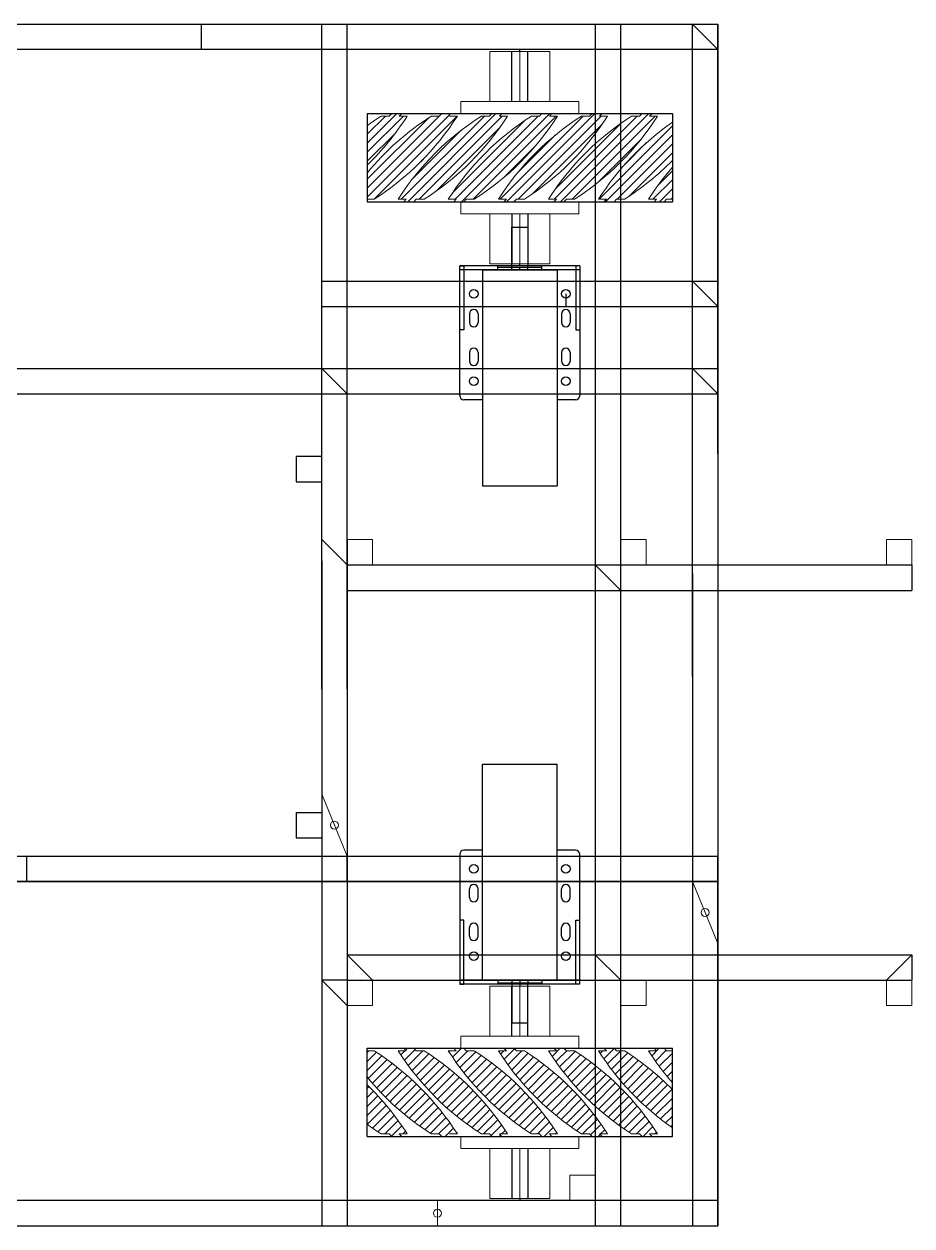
# Model space of a CAD drawing. Header units: millimetres. Extents: x -15418 to 43885, y -27590 to 23052.
# Drawn here: x 35397 to 35840, y 12879 to 13479 of the extents above; entities that cross this region are included whole.
import ezdxf

# ---------------------------------------------------------------- set-up
doc = ezdxf.new("R2010")
doc.units = ezdxf.units.MM
doc.header["$LTSCALE"] = 0.5
doc.layers.get('0').update_dxf_attribs({"lineweight": 5})
doc.layers.get('Defpoints').update_dxf_attribs({"color": 4})
for name, color, linetype in [('Layer1', 1, 'Continuous'), ('Layer2', 2, 'Continuous'), ('Layer3', 9, 'Continuous'), ('Layer4', 6, 'Continuous')]:
    doc.layers.add(name, color=color, linetype=linetype)
doc.layers.add('Layer5', color=51, linetype='Continuous', lineweight=5)
pattern_1 = [(45, (9061.6438, -3096.0292), (-2.24506403, 2.24506403), [])]
pattern_2 = [(45, (9061.6438, -3020.0805), (-2.24506403, 2.24506403), [])]

msp = doc.modelspace()

# ---------------------------------------------------------------- hatches: boundary and pattern name
at = {"layer": 'Layer5'}
h = msp.add_hatch(dxfattribs=at)
h.set_pattern_fill('ANSI31', color=256)
h.set_pattern_definition(pattern_1)
edge = h.paths.add_edge_path()
edge.add_line((35610.0781, 13434.4439), (35605.0781, 13434.4439))
edge.add_line((35605.0781, 13434.4439), (35603.8381, 13433.2039))
edge.add_line((35603.8381, 13433.2039), (35599.8381, 13433.2039))
edge.add_arc((35673.0495, 13318.4725), 136.1, 122.5424058, 140.6485407)
edge.add_line((35567.8073, 13404.7702), (35567.8073, 13391.6839))
edge.add_line((35567.8073, 13391.6839), (35571.3181, 13391.6839))
edge.add_arc((35497.8496, 13506.6724), 136.455, -57.4246642, -32.5753358)
edge.add_line((35612.8381, 13433.2039), (35608.8381, 13433.2039))
edge.add_line((35608.8381, 13433.2039), (35610.0781, 13434.4439))
edge = h.paths.add_edge_path()
edge.add_line((35585.0781, 13434.4439), (35580.0781, 13434.4439))
edge.add_line((35580.0781, 13434.4439), (35578.8381, 13433.2039))
edge.add_line((35578.8381, 13433.2039), (35574.8381, 13433.2039))
edge.add_arc((35648.0495, 13318.4725), 136.1, 122.5424058, 126.1273887)
edge.add_line((35567.8073, 13428.4016), (35567.8073, 13408.6775))
edge.add_arc((35472.8496, 13506.6724), 136.455, -45.9017964, -32.5753358)
edge.add_line((35587.8381, 13433.2039), (35583.8381, 13433.2039))
edge.add_line((35583.8381, 13433.2039), (35585.0781, 13434.4439))
h = msp.add_hatch(dxfattribs=at)
h.set_pattern_fill('ANSI31', color=256)
h.set_pattern_definition(pattern_1)
h.paths.add_polyline_path([(35720.2073, 13407.6167, 0.03656583), (35708.3181, 13391.6839), (35712.3181, 13391.6839), (35711.0781, 13390.4439), (35716.0781, 13390.4439), (35717.3181, 13391.6839), (35720.2073, 13391.6839)], flags=17)
edge = h.paths.add_edge_path()
edge.add_line((35586.0781, 13390.4439), (35591.0781, 13390.4439))
edge.add_line((35591.0781, 13390.4439), (35592.3181, 13391.6839))
edge.add_line((35592.3181, 13391.6839), (35596.3181, 13391.6839))
edge.add_arc((35522.8496, 13506.6724), 136.455, -57.4246642, -32.5753358)
edge.add_line((35637.8381, 13433.2039), (35633.8381, 13433.2039))
edge.add_line((35633.8381, 13433.2039), (35635.0781, 13434.4439))
edge.add_line((35635.0781, 13434.4439), (35630.0781, 13434.4439))
edge.add_line((35630.0781, 13434.4439), (35628.8381, 13433.2039))
edge.add_line((35628.8381, 13433.2039), (35624.8381, 13433.2039))
edge.add_arc((35698.0495, 13318.4725), 136.1, 122.5424058, 147.4575942)
edge.add_line((35583.3181, 13391.6839), (35587.3181, 13391.6839))
edge.add_line((35587.3181, 13391.6839), (35586.0781, 13390.4439))
edge = h.paths.add_edge_path()
edge.add_line((35661.0781, 13390.4439), (35666.0781, 13390.4439))
edge.add_line((35666.0781, 13390.4439), (35667.3181, 13391.6839))
edge.add_line((35667.3181, 13391.6839), (35671.3181, 13391.6839))
edge.add_arc((35597.8496, 13506.6724), 136.455, -57.4246642, -32.5753358)
edge.add_line((35712.8381, 13433.2039), (35708.8381, 13433.2039))
edge.add_line((35708.8381, 13433.2039), (35710.0781, 13434.4439))
edge.add_line((35710.0781, 13434.4439), (35705.0781, 13434.4439))
edge.add_line((35705.0781, 13434.4439), (35703.8381, 13433.2039))
edge.add_line((35703.8381, 13433.2039), (35699.8381, 13433.2039))
edge.add_arc((35773.0495, 13318.4725), 136.1, 122.5424058, 147.4575942)
edge.add_line((35658.3181, 13391.6839), (35662.3181, 13391.6839))
edge.add_line((35662.3181, 13391.6839), (35661.0781, 13390.4439))
edge = h.paths.add_edge_path()
edge.add_line((35686.0781, 13390.4439), (35691.0781, 13390.4439))
edge.add_line((35691.0781, 13390.4439), (35692.3181, 13391.6839))
edge.add_line((35692.3181, 13391.6839), (35696.3181, 13391.6839))
edge.add_arc((35622.8496, 13506.6724), 136.455, -57.4246642, -44.481355)
edge.add_line((35720.2073, 13411.0615), (35720.2073, 13430.1139))
edge.add_arc((35798.0495, 13318.4725), 136.1, 124.8862079, 147.4575942)
edge.add_line((35683.3181, 13391.6839), (35687.3181, 13391.6839))
edge.add_line((35687.3181, 13391.6839), (35686.0781, 13390.4439))
h = msp.add_hatch(dxfattribs=at)
h.set_pattern_fill('ANSI31', color=256)
h.set_pattern_definition(pattern_1)
edge = h.paths.add_edge_path()
edge.add_line((35611.0781, 13390.4439), (35616.0781, 13390.4439))
edge.add_line((35616.0781, 13390.4439), (35617.3181, 13391.6839))
edge.add_line((35617.3181, 13391.6839), (35621.3181, 13391.6839))
edge.add_arc((35547.8496, 13506.6724), 136.455, -57.4246642, -32.5753358)
edge.add_line((35662.8381, 13433.2039), (35658.8381, 13433.2039))
edge.add_line((35658.8381, 13433.2039), (35660.0781, 13434.4439))
edge.add_line((35660.0781, 13434.4439), (35655.0781, 13434.4439))
edge.add_line((35655.0781, 13434.4439), (35653.8381, 13433.2039))
edge.add_line((35653.8381, 13433.2039), (35649.8381, 13433.2039))
edge.add_arc((35723.0495, 13318.4725), 136.1, 122.5424058, 147.4575942)
edge.add_line((35608.3181, 13391.6839), (35612.3181, 13391.6839))
edge.add_line((35612.3181, 13391.6839), (35611.0781, 13390.4439))
edge = h.paths.add_edge_path()
edge.add_line((35636.0781, 13390.4439), (35641.0781, 13390.4439))
edge.add_line((35641.0781, 13390.4439), (35642.3181, 13391.6839))
edge.add_line((35642.3181, 13391.6839), (35646.3181, 13391.6839))
edge.add_arc((35572.8496, 13506.6724), 136.455, -57.4246642, -32.5753358)
edge.add_line((35687.8381, 13433.2039), (35683.8381, 13433.2039))
edge.add_line((35683.8381, 13433.2039), (35685.0781, 13434.4439))
edge.add_line((35685.0781, 13434.4439), (35680.0781, 13434.4439))
edge.add_line((35680.0781, 13434.4439), (35678.8381, 13433.2039))
edge.add_line((35678.8381, 13433.2039), (35674.8381, 13433.2039))
edge.add_arc((35748.0495, 13318.4725), 136.1, 122.5424058, 147.4575942)
edge.add_line((35633.3181, 13391.6839), (35637.3181, 13391.6839))
edge.add_line((35637.3181, 13391.6839), (35636.0781, 13390.4439))
h = msp.add_hatch(dxfattribs=at)
h.set_pattern_fill('ANSI31', color=256)
h.set_pattern_definition(pattern_2)
edge = h.paths.add_edge_path()
edge.add_line((35610.0781, 12923.8439), (35605.0781, 12923.8439))
edge.add_line((35605.0781, 12923.8439), (35603.8381, 12925.0839))
edge.add_line((35603.8381, 12925.0839), (35599.8381, 12925.0839))
edge.add_arc((35673.0495, 13039.8153), 136.1, 579.3514593, 597.4575942, ccw=False)
edge.add_line((35567.8073, 12953.5177), (35567.8073, 12966.6039))
edge.add_line((35567.8073, 12966.6039), (35571.3181, 12966.6039))
edge.add_arc((35497.8496, 12851.6155), 136.455, 752.5753358, 777.4246642, ccw=False)
edge.add_line((35612.8381, 12925.0839), (35608.8381, 12925.0839))
edge.add_line((35608.8381, 12925.0839), (35610.0781, 12923.8439))
edge = h.paths.add_edge_path()
edge.add_line((35585.0781, 12923.8439), (35580.0781, 12923.8439))
edge.add_line((35580.0781, 12923.8439), (35578.8381, 12925.0839))
edge.add_line((35578.8381, 12925.0839), (35574.8381, 12925.0839))
edge.add_arc((35648.0495, 13039.8153), 136.1, 593.8726113, 597.4575942, ccw=False)
edge.add_line((35567.8073, 12929.8863), (35567.8073, 12949.6104))
edge.add_arc((35472.8496, 12851.6155), 136.455, 752.5753358, 765.9017964, ccw=False)
edge.add_line((35587.8381, 12925.0839), (35583.8381, 12925.0839))
edge.add_line((35583.8381, 12925.0839), (35585.0781, 12923.8439))
h = msp.add_hatch(dxfattribs=at)
h.set_pattern_fill('ANSI31', color=256)
h.set_pattern_definition(pattern_2)
h.paths.add_polyline_path([(35720.2073, 12950.6711, -0.03656583), (35708.3181, 12966.6039), (35712.3181, 12966.6039), (35711.0781, 12967.8439), (35716.0781, 12967.8439), (35717.3181, 12966.6039), (35720.2073, 12966.6039)], flags=17)
edge = h.paths.add_edge_path()
edge.add_line((35586.0781, 12967.8439), (35591.0781, 12967.8439))
edge.add_line((35591.0781, 12967.8439), (35592.3181, 12966.6039))
edge.add_line((35592.3181, 12966.6039), (35596.3181, 12966.6039))
edge.add_arc((35522.8496, 12851.6155), 136.455, 752.5753358, 777.4246642, ccw=False)
edge.add_line((35637.8381, 12925.0839), (35633.8381, 12925.0839))
edge.add_line((35633.8381, 12925.0839), (35635.0781, 12923.8439))
edge.add_line((35635.0781, 12923.8439), (35630.0781, 12923.8439))
edge.add_line((35630.0781, 12923.8439), (35628.8381, 12925.0839))
edge.add_line((35628.8381, 12925.0839), (35624.8381, 12925.0839))
edge.add_arc((35698.0495, 13039.8153), 136.1, 572.5424058, 597.4575942, ccw=False)
edge.add_line((35583.3181, 12966.6039), (35587.3181, 12966.6039))
edge.add_line((35587.3181, 12966.6039), (35586.0781, 12967.8439))
edge = h.paths.add_edge_path()
edge.add_line((35661.0781, 12967.8439), (35666.0781, 12967.8439))
edge.add_line((35666.0781, 12967.8439), (35667.3181, 12966.6039))
edge.add_line((35667.3181, 12966.6039), (35671.3181, 12966.6039))
edge.add_arc((35597.8496, 12851.6155), 136.455, 752.5753358, 777.4246642, ccw=False)
edge.add_line((35712.8381, 12925.0839), (35708.8381, 12925.0839))
edge.add_line((35708.8381, 12925.0839), (35710.0781, 12923.8439))
edge.add_line((35710.0781, 12923.8439), (35705.0781, 12923.8439))
edge.add_line((35705.0781, 12923.8439), (35703.8381, 12925.0839))
edge.add_line((35703.8381, 12925.0839), (35699.8381, 12925.0839))
edge.add_arc((35773.0495, 13039.8153), 136.1, 572.5424058, 597.4575942, ccw=False)
edge.add_line((35658.3181, 12966.6039), (35662.3181, 12966.6039))
edge.add_line((35662.3181, 12966.6039), (35661.0781, 12967.8439))
edge = h.paths.add_edge_path()
edge.add_line((35686.0781, 12967.8439), (35691.0781, 12967.8439))
edge.add_line((35691.0781, 12967.8439), (35692.3181, 12966.6039))
edge.add_line((35692.3181, 12966.6039), (35696.3181, 12966.6039))
edge.add_arc((35622.8496, 12851.6155), 136.455, 764.481355, 777.4246642, ccw=False)
edge.add_line((35720.2073, 12947.2264), (35720.2073, 12928.1739))
edge.add_arc((35798.0495, 13039.8153), 136.1, 572.5424058, 595.1137921, ccw=False)
edge.add_line((35683.3181, 12966.6039), (35687.3181, 12966.6039))
edge.add_line((35687.3181, 12966.6039), (35686.0781, 12967.8439))
h = msp.add_hatch(dxfattribs=at)
h.set_pattern_fill('ANSI31', color=256)
h.set_pattern_definition(pattern_2)
edge = h.paths.add_edge_path()
edge.add_line((35611.0781, 12967.8439), (35616.0781, 12967.8439))
edge.add_line((35616.0781, 12967.8439), (35617.3181, 12966.6039))
edge.add_line((35617.3181, 12966.6039), (35621.3181, 12966.6039))
edge.add_arc((35547.8496, 12851.6155), 136.455, 752.5753358, 777.4246642, ccw=False)
edge.add_line((35662.8381, 12925.0839), (35658.8381, 12925.0839))
edge.add_line((35658.8381, 12925.0839), (35660.0781, 12923.8439))
edge.add_line((35660.0781, 12923.8439), (35655.0781, 12923.8439))
edge.add_line((35655.0781, 12923.8439), (35653.8381, 12925.0839))
edge.add_line((35653.8381, 12925.0839), (35649.8381, 12925.0839))
edge.add_arc((35723.0495, 13039.8153), 136.1, 572.5424058, 597.4575942, ccw=False)
edge.add_line((35608.3181, 12966.6039), (35612.3181, 12966.6039))
edge.add_line((35612.3181, 12966.6039), (35611.0781, 12967.8439))
edge = h.paths.add_edge_path()
edge.add_line((35636.0781, 12967.8439), (35641.0781, 12967.8439))
edge.add_line((35641.0781, 12967.8439), (35642.3181, 12966.6039))
edge.add_line((35642.3181, 12966.6039), (35646.3181, 12966.6039))
edge.add_arc((35572.8496, 12851.6155), 136.455, 752.5753358, 777.4246642, ccw=False)
edge.add_line((35687.8381, 12925.0839), (35683.8381, 12925.0839))
edge.add_line((35683.8381, 12925.0839), (35685.0781, 12923.8439))
edge.add_line((35685.0781, 12923.8439), (35680.0781, 12923.8439))
edge.add_line((35680.0781, 12923.8439), (35678.8381, 12925.0839))
edge.add_line((35678.8381, 12925.0839), (35674.8381, 12925.0839))
edge.add_arc((35748.0495, 13039.8153), 136.1, 572.5424058, 597.4575942, ccw=False)
edge.add_line((35633.3181, 12966.6039), (35637.3181, 12966.6039))
edge.add_line((35637.3181, 12966.6039), (35636.0781, 12967.8439))

# ---------------------------------------------------------------- linework, layer by layer
for p, q in [((35629.0073, 13465.4439), (35659.0073, 13465.4439)), ((35629.0073, 13440.4439), (35629.0073, 13465.4439)), ((35644.0073, 13440.4439), (35644.0073, 13465.4439)), ((35659.0073, 13440.4439), (35659.0073, 13465.4439)), ((35614.5073, 13434.4439), (35614.5073, 13440.4439)), ((35614.5073, 13440.4439), (35673.5073, 13440.4439)), ((35673.5073, 13440.4439), (35673.5073, 13434.4439)), ((35673.5073, 13434.4439), (35614.5073, 13434.4439)), ((35614.5073, 13390.4439), (35673.5073, 13390.4439)), ((35614.5073, 13384.4439), (35614.5073, 13390.4439)), ((35673.5073, 13390.4439), (35673.5073, 13384.4439)), ((35673.5073, 13384.4439), (35614.5073, 13384.4439)), ((35629.0073, 13384.4439), (35629.0073, 13359.4439)), ((35644.0073, 13384.4439), (35644.0073, 13359.4439)), ((35659.0073, 13384.4439), (35659.0073, 13359.4439)), ((35659.0073, 13359.4439), (35629.0073, 13359.4439)), ((35545.1073, 13094.6939), (35557.8073, 13063.7939)), ((35730.2073, 13051.0939), (35742.9073, 13020.1939)), ((35659.0073, 12998.8439), (35629.0073, 12998.8439)), ((35629.0073, 12973.8439), (35629.0073, 12998.8439)), ((35644.0073, 12973.8439), (35644.0073, 12998.8439)), ((35659.0073, 12973.8439), (35659.0073, 12998.8439)), ((35673.5073, 12973.8439), (35614.5073, 12973.8439)), ((35614.5073, 12973.8439), (35614.5073, 12967.8439)), ((35673.5073, 12967.8439), (35673.5073, 12973.8439)), ((35614.5073, 12967.8439), (35673.5073, 12967.8439)), ((35673.5073, 12923.8439), (35614.5073, 12923.8439)), ((35614.5073, 12923.8439), (35614.5073, 12917.8439)), ((35673.5073, 12917.8439), (35673.5073, 12923.8439)), ((35614.5073, 12917.8439), (35673.5073, 12917.8439)), ((35629.0073, 12917.8439), (35629.0073, 12892.8439)), ((35644.0073, 12917.8439), (35644.0073, 12892.8439)), ((35659.0073, 12917.8439), (35659.0073, 12892.8439)), ((35602.9073, 12879.1439), (35602.9073, 12891.8439)), ((35629.0073, 12892.8439), (35659.0073, 12892.8439)), ((35742.9073, 12879.1439), (35602.9073, 12879.1439))]:
    msp.add_line(p, q)
for centre in [(35551.4573, 13079.2439), (35736.5573, 13035.6439), (35602.9073, 12885.4939)]:
    msp.add_circle(centre, 2)
at = {"layer": 'Defpoints'}
for p, q in [((35614.0073, 13293.7339), (35614.0073, 13358.4439)), ((35674.0073, 13358.4439), (35614.0073, 13358.4439)), ((35614.0073, 13358.4439), (35616.0073, 13358.4439)), ((35674.0073, 13356.4439), (35614.0073, 13356.4439)), ((35616.0073, 13358.4439), (35616.0073, 13326.4439)), ((35633.0073, 13356.4439), (35633.0073, 13358.4439)), ((35655.0073, 13356.4439), (35655.0073, 13358.4439)), ((35674.0073, 13358.4439), (35672.0073, 13358.4439)), ((35672.0073, 13358.4439), (35672.0073, 13326.4439)), ((35674.0073, 13358.4439), (35674.0073, 13293.7339)), ((35618.8573, 13334.4439), (35618.8573, 13330.1439)), ((35623.1573, 13334.4439), (35623.1573, 13330.1439)), ((35664.8573, 13334.4439), (35664.8573, 13330.1439)), ((35669.1573, 13334.4439), (35669.1573, 13330.1439)), ((35616.0073, 13326.4439), (35614.0073, 13326.4439)), ((35672.0073, 13326.4439), (35674.0073, 13326.4439)), ((35618.8573, 13315.1439), (35618.8573, 13310.8439)), ((35623.1573, 13315.1439), (35623.1573, 13310.8439)), ((35664.8573, 13315.1439), (35664.8573, 13310.8439)), ((35669.1573, 13315.1439), (35669.1573, 13310.8439)), ((35625.3573, 13291.5839), (35616.1573, 13291.5839)), ((35671.8573, 13291.5839), (35662.6573, 13291.5839)), ((35614.0073, 13064.5539), (35614.0073, 12999.8439)), ((35625.3573, 13066.7039), (35616.1573, 13066.7039)), ((35671.8573, 13066.7039), (35662.6573, 13066.7039)), ((35674.0073, 12999.8439), (35674.0073, 13064.5539)), ((35618.8573, 13043.1439), (35618.8573, 13047.4439)), ((35623.1573, 13043.1439), (35623.1573, 13047.4439)), ((35664.8573, 13043.1439), (35664.8573, 13047.4439)), ((35669.1573, 13043.1439), (35669.1573, 13047.4439)), ((35616.0073, 13031.8439), (35614.0073, 13031.8439)), ((35616.0073, 12999.8439), (35616.0073, 13031.8439)), ((35618.8573, 13023.8439), (35618.8573, 13028.1439)), ((35623.1573, 13023.8439), (35623.1573, 13028.1439)), ((35664.8573, 13023.8439), (35664.8573, 13028.1439)), ((35669.1573, 13023.8439), (35669.1573, 13028.1439)), ((35672.0073, 12999.8439), (35672.0073, 13031.8439)), ((35672.0073, 13031.8439), (35674.0073, 13031.8439)), ((35674.0073, 13001.8439), (35614.0073, 13001.8439)), ((35674.0073, 12999.8439), (35614.0073, 12999.8439)), ((35614.0073, 12999.8439), (35616.0073, 12999.8439)), ((35633.0073, 13001.8439), (35633.0073, 12999.8439)), ((35655.0073, 13001.8439), (35655.0073, 12999.8439)), ((35674.0073, 12999.8439), (35672.0073, 12999.8439))]:
    msp.add_line(p, q, dxfattribs=at)
for centre in [(35621.0073, 13344.4439), (35667.0073, 13344.4439), (35621.0073, 13300.8439), (35667.0073, 13300.8439), (35621.0073, 13057.4439), (35667.0073, 13057.4439), (35621.0073, 13013.8439), (35667.0073, 13013.8439)]:
    msp.add_circle(centre, 2.15, dxfattribs=at)
for centre, start, end in [((35621.0073, 13334.4439), 0, 180), ((35667.0073, 13334.4439), 0, 180), ((35621.0073, 13330.1439), 180, 0), ((35667.0073, 13330.1439), 180, 0), ((35621.0073, 13315.1439), 0, 180), ((35667.0073, 13315.1439), 0, 180), ((35621.0073, 13310.8439), 180, 0), ((35667.0073, 13310.8439), 180, 0), ((35616.1573, 13293.7339), 180, 270), ((35671.8573, 13293.7339), 270, 0), ((35616.1573, 13064.5539), 90, 180), ((35671.8573, 13064.5539), 0, 90), ((35621.0073, 13047.4439), 0, 180), ((35667.0073, 13047.4439), 0, 180), ((35621.0073, 13043.1439), 180, 0), ((35667.0073, 13043.1439), 180, 0), ((35621.0073, 13028.1439), 0, 180), ((35667.0073, 13028.1439), 0, 180), ((35621.0073, 13023.8439), 180, 0), ((35667.0073, 13023.8439), 180, 0)]:
    msp.add_arc(centre, 2.15, start, end, dxfattribs=at)
at = {"layer": 'Layer1'}
for p, q in [((35681.7073, 13479.1439), (35681.7073, 12879.1439)), ((35694.4073, 12879.1439), (35694.4073, 13479.1439)), ((35742.9073, 13466.4439), (35730.2073, 13479.1439)), ((35640.0073, 13357.7439), (35640.0073, 13377.7439)), ((35640.0073, 13377.7439), (35648.0073, 13377.7439)), ((35648.0073, 13377.7439), (35648.0073, 13357.7439)), ((35625.3573, 13356.4439), (35662.6573, 13356.4439)), ((35625.3573, 13356.4439), (35625.3573, 13248.6439)), ((35633.0073, 13356.4439), (35633.0073, 13357.7439)), ((35633.0073, 13357.7439), (35655.0073, 13357.7439)), ((35640.0073, 13356.4439), (35640.0073, 13357.7439)), ((35644.0073, 13356.4439), (35644.0073, 13357.7439)), ((35648.0073, 13356.4439), (35648.0073, 13357.7439)), ((35655.0073, 13356.4439), (35655.0073, 13357.7439)), ((35662.6573, 13356.4439), (35662.6573, 13248.6439)), ((35742.9073, 13338.0939), (35730.2073, 13350.7939)), ((35557.8073, 13294.4939), (35545.1073, 13307.1939)), ((35742.9073, 13294.4939), (35730.2073, 13307.1939)), ((35545.1073, 13263.2379), (35532.4073, 13263.2379)), ((35532.4073, 13263.2379), (35532.4073, 13250.5379)), ((35532.4073, 13250.5379), (35545.1073, 13250.5379)), ((35625.3573, 13248.6439), (35662.6573, 13248.6439)), ((35557.8073, 13209.1439), (35545.1073, 13221.8439)), ((35557.8073, 13221.8439), (35557.8073, 12969.1439)), ((35557.8073, 13209.1439), (35839.8073, 13209.1439)), ((35694.4073, 13196.4439), (35681.7073, 13209.1439)), ((35839.8073, 13209.1439), (35839.8073, 13196.4439)), ((35557.8073, 13196.4439), (35839.8073, 13196.4439)), ((35625.3573, 13109.6439), (35662.6573, 13109.6439)), ((35625.3573, 13001.8439), (35625.3573, 13109.6439)), ((35662.6573, 13001.8439), (35662.6573, 13109.6439)), ((35397.9073, 13051.0939), (35397.9073, 13063.7939)), ((35557.9073, 13051.0939), (35557.9073, 13063.7939)), ((35557.9073, 13051.0939), (35127.9073, 13051.0939)), ((35742.9073, 13051.0939), (35397.9073, 13051.0939)), ((35557.8073, 13014.5439), (35839.8073, 13014.5439)), ((35570.5073, 13001.8439), (35557.8073, 13014.5439)), ((35694.4073, 13001.8439), (35681.7073, 13014.5439)), ((35827.1073, 13001.8439), (35839.8073, 13014.5439)), ((35839.8073, 13014.5439), (35839.8073, 13001.8439)), ((35557.8073, 13001.8439), (35545.1073, 13001.8439)), ((35557.8073, 12989.1439), (35545.1073, 13001.8439)), ((35557.8073, 13001.8439), (35839.8073, 13001.8439)), ((35625.3573, 13001.8439), (35662.6573, 13001.8439)), ((35633.0073, 13001.8439), (35633.0073, 13000.5439)), ((35633.0073, 13000.5439), (35655.0073, 13000.5439)), ((35640.0073, 13001.8439), (35640.0073, 13000.5439)), ((35640.0073, 13000.5439), (35640.0073, 12980.5439)), ((35644.0073, 13001.8439), (35644.0073, 13000.5439)), ((35648.0073, 13001.8439), (35648.0073, 13000.5439)), ((35648.0073, 12980.5439), (35648.0073, 13000.5439)), ((35655.0073, 13001.8439), (35655.0073, 13000.5439)), ((35640.0073, 12980.5439), (35648.0073, 12980.5439))]:
    msp.add_line(p, q, dxfattribs=at)
at = {"layer": 'Layer2'}
for p, q in [((35640.0073, 13440.4439), (35640.0073, 13465.4439)), ((35648.0073, 13440.4439), (35648.0073, 13465.4439)), ((35640.0073, 13384.4439), (35640.0073, 13359.4439)), ((35648.0073, 13384.4439), (35648.0073, 13359.4439)), ((35640.0073, 12973.8439), (35640.0073, 12998.8439)), ((35648.0073, 12973.8439), (35648.0073, 12998.8439)), ((35640.0073, 12917.8439), (35640.0073, 12892.8439)), ((35648.0073, 12917.8439), (35648.0073, 12892.8439))]:
    msp.add_line(p, q, dxfattribs=at)
at = {"layer": 'Layer3'}
for p, q in [((34942.9073, 13479.1439), (35742.9073, 13479.1439)), ((35485.0976, 13466.4439), (35485.0976, 13479.1439)), ((35545.1073, 13147.1359), (35545.1073, 13479.1439)), ((35545.1073, 13479.1439), (35742.9073, 13479.1439)), ((35557.8073, 13147.1359), (35557.8073, 13479.1439)), ((35730.2073, 13153.3877), (35730.2073, 13479.1439)), ((35742.9073, 13479.1439), (35742.9073, 13294.4939)), ((35742.9073, 13264.5502), (35742.9073, 13479.1439)), ((35742.9073, 13479.1439), (35742.9073, 12879.1439)), ((35742.9073, 13466.4439), (34942.9073, 13466.4439)), ((35644.0073, 13465.4439), (35644.0073, 13466.4439)), ((35567.8073, 13434.4439), (35567.8073, 13390.4439)), ((35567.8073, 13434.4439), (35720.2073, 13434.4439)), ((35720.2073, 13434.4439), (35720.2073, 13390.4439)), ((35567.8073, 13390.4439), (35720.2073, 13390.4439)), ((35644.0073, 13358.4439), (35644.0073, 13359.4439)), ((35545.1073, 13211.1519), (35545.1073, 12879.1439)), ((35557.8073, 13211.1519), (35557.8073, 12879.1439)), ((35730.2073, 13204.9002), (35730.2073, 12879.1439)), ((35742.9073, 13093.7377), (35742.9073, 12879.1439)), ((35532.4073, 13085.5939), (35532.4073, 13072.8939)), ((35532.4073, 13085.5939), (35545.1073, 13085.5939)), ((35532.4073, 13072.8939), (35545.1073, 13072.8939)), ((35742.9073, 12879.1439), (35742.9073, 13063.7939)), ((35644.0073, 12999.8439), (35644.0073, 12998.8439)), ((35567.8073, 12923.8439), (35567.8073, 12967.8439)), ((35567.8073, 12967.8439), (35720.2073, 12967.8439)), ((35720.2073, 12923.8439), (35720.2073, 12967.8439)), ((35567.8073, 12923.8439), (35720.2073, 12923.8439)), ((35742.9073, 12891.8439), (34942.9073, 12891.8439)), ((35644.0073, 12892.8439), (35644.0073, 12891.8439)), ((34942.9073, 12879.1439), (35742.9073, 12879.1439))]:
    msp.add_line(p, q, dxfattribs=at)
at = {"layer": 'Layer4'}
for p, q in [((35545.1073, 13350.7939), (35742.9073, 13350.7939)), ((35667.0073, 13344.4439), (35667.0073, 13338.0939)), ((35545.1073, 13338.0939), (35742.9073, 13338.0939)), ((34942.9073, 13307.1939), (35742.9073, 13307.1939)), ((34942.9073, 13294.4939), (35742.9073, 13294.4939)), ((34942.9073, 13063.7939), (35742.9073, 13063.7939)), ((34942.9073, 13051.0939), (35742.9073, 13051.0939))]:
    msp.add_line(p, q, dxfattribs=at)
at = {"layer": 'Layer5'}
for p, q in [((35578.8381, 13433.2039), (35580.0781, 13434.4439)), ((35585.0781, 13434.4439), (35583.8381, 13433.2039)), ((35603.8381, 13433.2039), (35605.0781, 13434.4439)), ((35628.8381, 13433.2039), (35630.0781, 13434.4439)), ((35635.0781, 13434.4439), (35633.8381, 13433.2039)), ((35653.8381, 13433.2039), (35655.0781, 13434.4439)), ((35660.0781, 13434.4439), (35658.8381, 13433.2039)), ((35678.8381, 13433.2039), (35680.0781, 13434.4439)), ((35685.0781, 13434.4439), (35683.8381, 13433.2039)), ((35703.8381, 13433.2039), (35705.0781, 13434.4439)), ((35710.0781, 13434.4439), (35708.8381, 13433.2039)), ((35574.8381, 13433.2039), (35578.8381, 13433.2039)), ((35583.8381, 13433.2039), (35587.8381, 13433.2039)), ((35599.8381, 13433.2039), (35603.8381, 13433.2039)), ((35608.8381, 13433.2039), (35612.8381, 13433.2039)), ((35624.8381, 13433.2039), (35628.8381, 13433.2039)), ((35633.8381, 13433.2039), (35637.8381, 13433.2039)), ((35649.8381, 13433.2039), (35653.8381, 13433.2039)), ((35658.8381, 13433.2039), (35662.8381, 13433.2039)), ((35674.8381, 13433.2039), (35678.8381, 13433.2039)), ((35683.8381, 13433.2039), (35687.8381, 13433.2039)), ((35699.8381, 13433.2039), (35703.8381, 13433.2039)), ((35708.8381, 13433.2039), (35712.8381, 13433.2039)), ((35567.8073, 13391.6839), (35571.3181, 13391.6839)), ((35583.3181, 13391.6839), (35587.3181, 13391.6839)), ((35586.0781, 13390.4439), (35587.3181, 13391.6839)), ((35592.3181, 13391.6839), (35591.0781, 13390.4439)), ((35592.3181, 13391.6839), (35596.3181, 13391.6839)), ((35608.3181, 13391.6839), (35612.3181, 13391.6839)), ((35611.0781, 13390.4439), (35612.3181, 13391.6839)), ((35617.3181, 13391.6839), (35616.0781, 13390.4439)), ((35617.3181, 13391.6839), (35621.3181, 13391.6839)), ((35633.3181, 13391.6839), (35637.3181, 13391.6839)), ((35636.0781, 13390.4439), (35637.3181, 13391.6839)), ((35642.3181, 13391.6839), (35641.0781, 13390.4439)), ((35642.3181, 13391.6839), (35646.3181, 13391.6839)), ((35658.3181, 13391.6839), (35662.3181, 13391.6839)), ((35661.0781, 13390.4439), (35662.3181, 13391.6839)), ((35667.3181, 13391.6839), (35666.0781, 13390.4439)), ((35667.3181, 13391.6839), (35671.3181, 13391.6839)), ((35683.3181, 13391.6839), (35687.3181, 13391.6839)), ((35686.0326, 13390.3984), (35687.3181, 13391.6839)), ((35692.3181, 13391.6839), (35691.0781, 13390.4439)), ((35692.3181, 13391.6839), (35696.3181, 13391.6839)), ((35708.3181, 13391.6839), (35712.3181, 13391.6839)), ((35711.0781, 13390.4439), (35712.3181, 13391.6839)), ((35711.0781, 13390.4439), (35716.0781, 13390.4439)), ((35717.3181, 13391.6839), (35716.0781, 13390.4439)), ((35717.3181, 13391.6839), (35720.2073, 13391.6839)), ((35570.5073, 13221.8439), (35557.8073, 13221.8439)), ((35570.5073, 13209.1439), (35570.5073, 13221.8439)), ((35707.1073, 13221.8439), (35694.4073, 13221.8439)), ((35707.1073, 13209.1439), (35707.1073, 13221.8439)), ((35839.8073, 13221.8439), (35827.1073, 13221.8439)), ((35827.1073, 13221.8439), (35827.1073, 13209.1439)), ((35839.8073, 13209.1439), (35839.8073, 13221.8439)), ((35557.8073, 13209.1439), (35570.5073, 13209.1439)), ((35694.4073, 13209.1439), (35707.1073, 13209.1439)), ((35570.5073, 13001.8439), (35557.8073, 13001.8439)), ((35570.5073, 12989.1439), (35570.5073, 13001.8439)), ((35707.1073, 13001.8439), (35694.4073, 13001.8439)), ((35707.1073, 12989.1439), (35707.1073, 13001.8439)), ((35827.1073, 12989.1439), (35827.1073, 13001.8439)), ((35839.8073, 13001.8439), (35839.8073, 12989.1439)), ((35557.8073, 12989.1439), (35570.5073, 12989.1439)), ((35694.4073, 12989.1439), (35707.1073, 12989.1439)), ((35839.8073, 12989.1439), (35827.1073, 12989.1439)), ((35567.8073, 12966.6039), (35571.3181, 12966.6039)), ((35583.3181, 12966.6039), (35587.3181, 12966.6039)), ((35586.0781, 12967.8439), (35587.3181, 12966.6039)), ((35592.3181, 12966.6039), (35591.0781, 12967.8439)), ((35592.3181, 12966.6039), (35596.3181, 12966.6039)), ((35608.3181, 12966.6039), (35612.3181, 12966.6039)), ((35611.0781, 12967.8439), (35612.3181, 12966.6039)), ((35617.3181, 12966.6039), (35616.0781, 12967.8439)), ((35617.3181, 12966.6039), (35621.3181, 12966.6039)), ((35633.3181, 12966.6039), (35637.3181, 12966.6039)), ((35636.0781, 12967.8439), (35637.3181, 12966.6039)), ((35642.3181, 12966.6039), (35641.0781, 12967.8439)), ((35642.3181, 12966.6039), (35646.3181, 12966.6039)), ((35658.3181, 12966.6039), (35662.3181, 12966.6039)), ((35661.0781, 12967.8439), (35662.3181, 12966.6039)), ((35667.3181, 12966.6039), (35666.0781, 12967.8439)), ((35667.3181, 12966.6039), (35671.3181, 12966.6039)), ((35683.3181, 12966.6039), (35687.3181, 12966.6039)), ((35686.0326, 12967.8895), (35687.3181, 12966.6039)), ((35692.3181, 12966.6039), (35691.0781, 12967.8439)), ((35692.3181, 12966.6039), (35696.3181, 12966.6039)), ((35708.3181, 12966.6039), (35712.3181, 12966.6039)), ((35711.0781, 12967.8439), (35712.3181, 12966.6039)), ((35711.0781, 12967.8439), (35716.0781, 12967.8439)), ((35717.3181, 12966.6039), (35716.0781, 12967.8439)), ((35717.3181, 12966.6039), (35720.2073, 12966.6039)), ((35574.8381, 12925.0839), (35578.8381, 12925.0839)), ((35578.8381, 12925.0839), (35580.0781, 12923.8439)), ((35585.0781, 12923.8439), (35583.8381, 12925.0839)), ((35583.8381, 12925.0839), (35587.8381, 12925.0839)), ((35599.8381, 12925.0839), (35603.8381, 12925.0839)), ((35603.8381, 12925.0839), (35605.0781, 12923.8439)), ((35608.8381, 12925.0839), (35612.8381, 12925.0839)), ((35624.8381, 12925.0839), (35628.8381, 12925.0839)), ((35628.8381, 12925.0839), (35630.0781, 12923.8439)), ((35635.0781, 12923.8439), (35633.8381, 12925.0839)), ((35633.8381, 12925.0839), (35637.8381, 12925.0839)), ((35649.8381, 12925.0839), (35653.8381, 12925.0839)), ((35653.8381, 12925.0839), (35655.0781, 12923.8439)), ((35660.0781, 12923.8439), (35658.8381, 12925.0839)), ((35658.8381, 12925.0839), (35662.8381, 12925.0839)), ((35674.8381, 12925.0839), (35678.8381, 12925.0839)), ((35678.8381, 12925.0839), (35680.0781, 12923.8439)), ((35685.0781, 12923.8439), (35683.8381, 12925.0839)), ((35683.8381, 12925.0839), (35687.8381, 12925.0839)), ((35699.8381, 12925.0839), (35703.8381, 12925.0839)), ((35703.8381, 12925.0839), (35705.0781, 12923.8439)), ((35710.0781, 12923.8439), (35708.8381, 12925.0839)), ((35708.8381, 12925.0839), (35712.8381, 12925.0839)), ((35681.7073, 12904.5439), (35669.0073, 12904.5439)), ((35669.0073, 12904.5439), (35669.0073, 12891.8439)), ((35681.7073, 12891.8439), (35681.7073, 12904.5439)), ((35681.7073, 12891.8439), (35742.9073, 12891.8439))]:
    msp.add_line(p, q, dxfattribs=at)
for centre, radius, start, end in [((35648.0495, 13318.4725), 136.1, 122.5424058, 126.1273887), ((35472.8496, 13506.6724), 136.455, 314.0982036, 327.4246642), ((35673.0495, 13318.4725), 136.1, 122.5424058, 140.6485407), ((35497.8496, 13506.6724), 136.455, 302.5753358, 327.4246642), ((35698.0495, 13318.4725), 136.1, 122.5424058, 147.4575942), ((35522.8496, 13506.6724), 136.455, 302.5753358, 327.4246642), ((35723.0495, 13318.4725), 136.1, 122.5424058, 147.4575942), ((35547.8496, 13506.6724), 136.455, 302.5753358, 327.4246642), ((35748.0495, 13318.4725), 136.1, 122.5424058, 147.4575942), ((35572.8496, 13506.6724), 136.455, 302.5753358, 327.4246642), ((35773.0495, 13318.4725), 136.1, 122.5424058, 147.4575942), ((35597.8496, 13506.6724), 136.455, 302.5753358, 327.4246642), ((35798.0495, 13318.4725), 136.1, 124.8862079, 147.4575942), ((35622.8496, 13506.6724), 136.455, 302.5753358, 315.518645), ((35823.0495, 13318.4725), 136.1, 139.0810554, 147.4575942), ((35497.8496, 12851.6155), 136.455, 32.5753358, 57.4246642), ((35698.0495, 13039.8153), 136.1, 212.5424058, 237.4575942), ((35522.8496, 12851.6155), 136.455, 32.5753358, 57.4246642), ((35723.0495, 13039.8153), 136.1, 212.5424058, 237.4575942), ((35547.8496, 12851.6155), 136.455, 32.5753358, 57.4246642), ((35748.0495, 13039.8153), 136.1, 212.5424058, 237.4575942), ((35572.8496, 12851.6155), 136.455, 32.5753358, 57.4246642), ((35773.0495, 13039.8153), 136.1, 212.5424058, 237.4575942), ((35597.8496, 12851.6155), 136.455, 32.5753358, 57.4246642), ((35798.0495, 13039.8153), 136.1, 212.5424058, 235.1137921), ((35622.8496, 12851.6155), 136.455, 44.481355, 57.4246642), ((35823.0495, 13039.8153), 136.1, 212.5424058, 220.9189446), ((35673.0495, 13039.8153), 136.1, 219.3514593, 237.4575942), ((35472.8496, 12851.6155), 136.455, 32.5753358, 45.9017964), ((35648.0495, 13039.8153), 136.1, 233.8726113, 237.4575942)]:
    msp.add_arc(centre, radius, start, end, dxfattribs=at)

doc.saveas('drawing.dxf')
